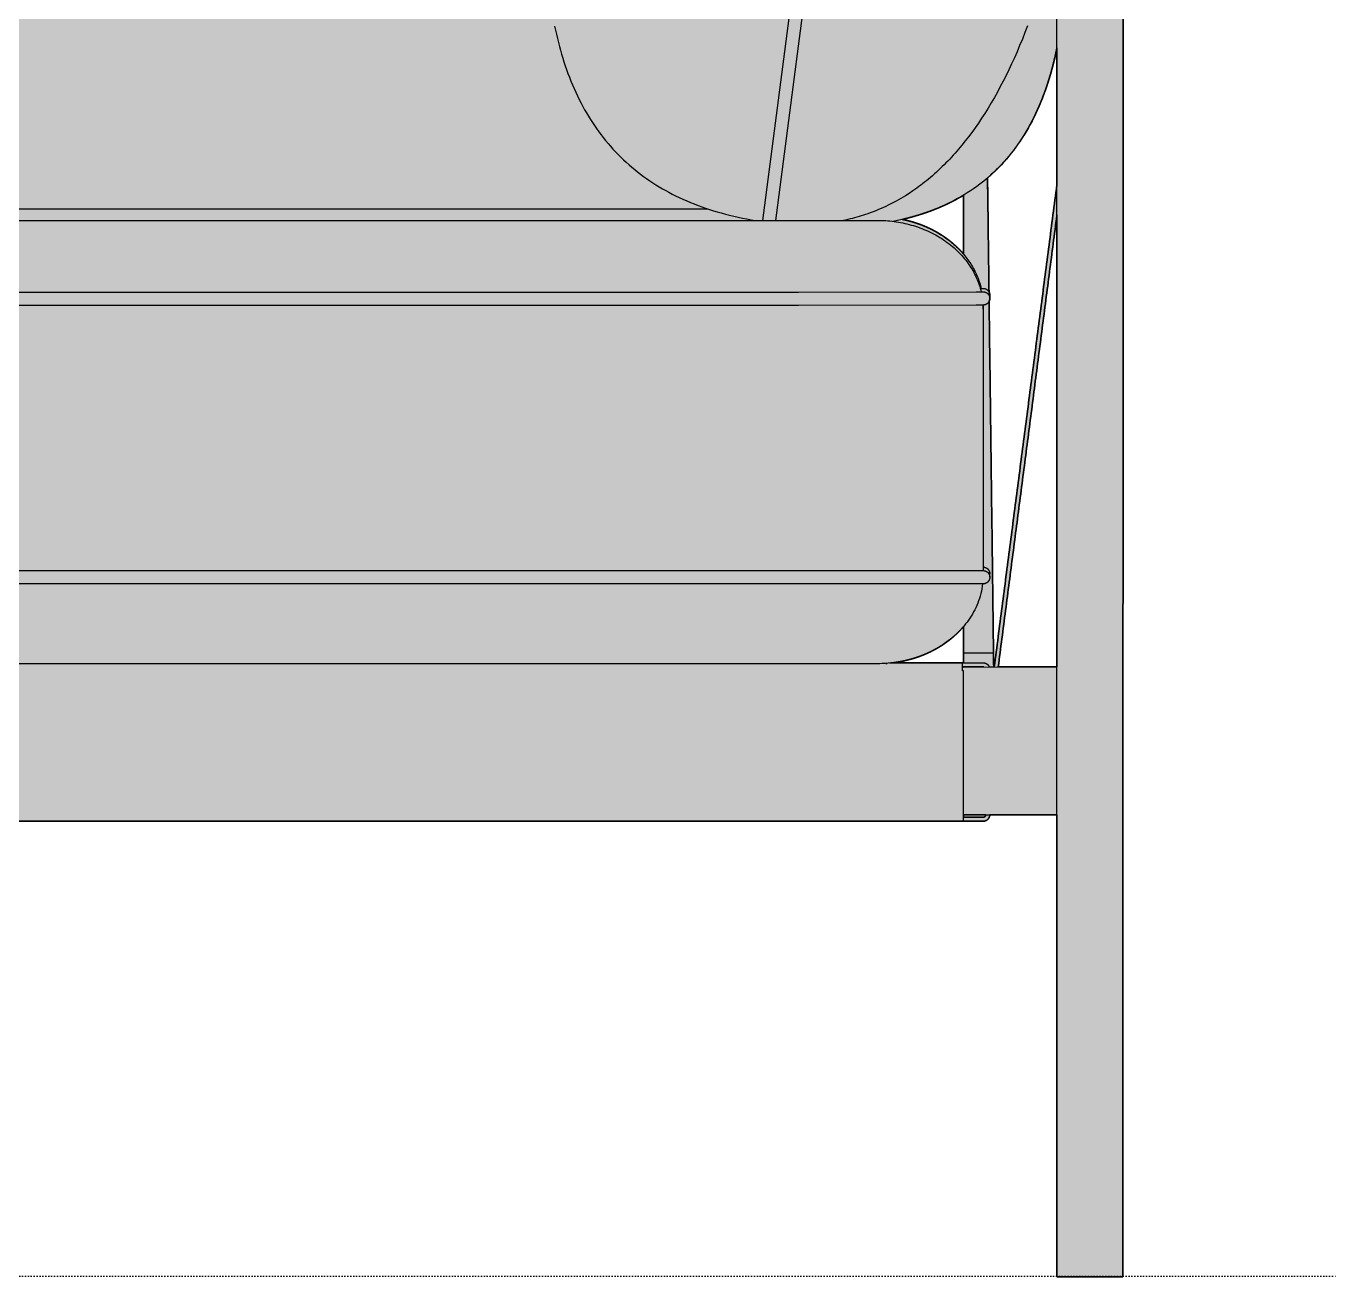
# Model space of a CAD drawing. Header units: millimetres. Extents: x 0 to 2217, y -1296 to 821.
# Drawn here: x 516.2 to 1012.9, y -0.2 to 473.4 of the extents above; entities that cross this region are included whole.
import ezdxf

# ---------------------------------------------------------------- set-up
doc = ezdxf.new("R2010")
doc.units = ezdxf.units.MM
doc.linetypes.add('Dots', pattern=[1, 0, -1])
doc.layers.add('Blocks', color=7, linetype='Continuous')
doc.layers.add('Blocks$Fill', color=7, linetype='Continuous', true_color=0xffffff)
for name, color, linetype, lineweight, true_color in [('Blocks$Inner', 7, 'Continuous', 25, 0x007f00), ('Blocks$Outline', 7, 'Continuous', 35, 0xff3f3f), ('Groud', 7, 'Dots', 25, 0x243775)]:
    doc.layers.add(name, color=color, linetype=linetype, lineweight=lineweight, true_color=true_color)

# ---------------------------------------------------------------- blocks, each defined once
blk = doc.blocks.new('Can Lounge Chair Front')
at = {"layer": 'Blocks$Fill'}
h = blk.add_hatch(color=256, dxfattribs=at)
h.paths.add_polyline_path([(878.73, 172.31), (878.81, 172.31), (878.9, 172.32), (878.99, 172.33), (879.07, 172.34), (879.16, 172.36), (879.24, 172.38), (879.33, 172.4), (879.41, 172.43), (879.49, 172.46), (879.57, 172.49), (879.65, 172.52), (879.73, 172.56), (879.81, 172.6), (879.88, 172.64), (879.96, 172.68), (880.03, 172.73), (880.1, 172.78), (880.17, 172.83), (880.24, 172.89), (880.31, 172.94), (880.37, 173), (880.43, 173.06), (880.49, 173.13), (880.55, 173.19), (880.6, 173.26), (880.66, 173.33), (880.71, 173.4), (880.75, 173.47), (880.8, 173.55), (880.84, 173.62), (880.88, 173.7), (880.92, 173.78), (880.95, 173.86), (880.98, 173.94), (881.01, 174.02), (881.04, 174.1), (881.06, 174.19), (881.08, 174.27), (881.1, 174.36), (881.11, 174.44), (881.12, 174.53), (881.13, 174.61), (881.14, 174.7), (881.14, 174.79), (906.56, 174.79), (906.57, -0.21), (931.57, -0.21), (931.62, 509.79), (934.57, 509.79), (934.57, 549.79), (931.62, 549.79), (931.6, 569.67), (940.55, 585.02), (950.32, 600.59), (960.6, 615.86), (969.84, 628.69), (979.52, 641.23), (987.94, 651.42), (989.66, 653.43), (989.96, 653.81), (990.25, 654.2), (990.52, 654.6), (990.78, 655.01), (991.02, 655.42), (991.25, 655.85), (991.46, 656.28), (991.66, 656.72), (991.85, 657.16), (992.02, 657.62), (992.17, 658.07), (992.31, 658.54), (992.43, 659), (992.53, 659.47), (992.62, 659.95), (992.7, 660.43), (992.75, 660.91), (992.79, 661.39), (992.81, 661.87), (992.82, 662.35), (992.81, 662.83), (992.78, 663.31), (992.74, 663.8), (992.68, 664.27), (992.6, 664.75), (992.51, 665.22), (992.4, 665.69), (992.27, 666.16), (992.13, 666.62), (991.98, 667.08), (991.8, 667.53), (991.61, 667.97), (991.41, 668.41), (991.19, 668.84), (990.96, 669.26), (990.71, 669.68), (990.45, 670.08), (990.17, 670.48), (989.89, 670.86), (989.58, 671.24), (989.27, 671.61), (988.94, 671.96), (988.6, 672.3), (988.25, 672.63), (987.89, 672.95), (987.52, 673.26), (987.13, 673.55), (986.74, 673.83), (986.34, 674.1), (985.93, 674.35), (985.51, 674.59), (985.08, 674.81), (984.64, 675.02), (984.2, 675.21), (983.75, 675.39), (983.3, 675.55), (982.84, 675.7), (982.37, 675.83), (981.9, 675.94), (981.43, 676.04), (980.96, 676.12), (980.48, 676.19), (980, 676.24), (979.52, 676.27), (979.04, 676.29), (978.55, 676.29), (978.07, 676.27), (977.59, 676.23), (977.11, 676.18), (976.63, 676.12), (976.16, 676.03), (975.68, 675.93), (975.22, 675.82), (974.75, 675.68), (974.29, 675.54), (973.84, 675.37), (973.39, 675.19), (972.95, 675), (972.52, 674.79), (959.67, 674.79), (932.63, 674.79), (932.58, 676.42), (932.47, 678.71), (932.3, 681), (932.08, 683.28), (931.83, 685.36), (931.54, 687.44), (931.2, 689.52), (930.81, 691.58), (930.36, 693.63), (929.87, 695.67), (929.33, 697.7), (928.73, 699.71), (928.1, 701.61), (927.43, 703.49), (926.71, 705.35), (925.93, 707.19), (925.15, 708.92), (924.31, 710.63), (923.43, 712.32), (922.5, 713.98), (921.52, 715.62), (920.5, 717.23), (919.43, 718.81), (918.32, 720.35), (917.1, 721.94), (915.83, 723.5), (914.52, 725.01), (913.17, 726.49), (911.77, 727.92), (910.34, 729.32), (908.86, 730.67), (907.35, 731.98), (905.8, 733.26), (904.22, 734.49), (902.61, 735.67), (900.97, 736.82), (899.23, 737.98), (897.45, 739.09), (895.65, 740.17), (893.83, 741.19), (891.81, 742.27), (889.77, 743.3), (887.7, 744.28), (885.62, 745.22), (883.51, 746.11), (881.39, 746.96), (879.25, 747.77), (877.09, 748.54), (875.5, 749.07), (874.2, 752.57), (873.24, 754.92), (872.21, 757.28), (871.12, 759.62), (869.97, 761.92), (868.75, 764.22), (867.46, 766.51), (866.12, 768.76), (864.71, 770.98), (863.24, 773.17), (861.7, 775.34), (860.11, 777.46), (858.46, 779.55), (856.75, 781.6), (854.98, 783.61), (853.16, 785.58), (851.29, 787.5), (849.37, 789.37), (847.4, 791.19), (845.38, 792.97), (843.32, 794.69), (841.22, 796.35), (839.08, 797.96), (836.9, 799.51), (834.67, 801.01), (832.43, 802.44), (830.15, 803.81), (827.84, 805.12), (825.5, 806.38), (823.15, 807.56), (820.78, 808.68), (818.39, 809.74), (815.97, 810.75), (813.55, 811.68), (811.13, 812.55), (808.69, 813.36), (806.23, 814.11), (803.78, 814.79), (801.35, 815.41), (798.9, 815.97), (796.45, 816.47), (792.81, 817.11), (789.18, 817.61), (785.55, 817.99), (782.02, 818.25), (778.48, 818.38), (776.06, 818.41), (736.25, 817.47), (641.05, 818.41), (573.71, 815.98), (540.05, 818.41), (506.05, 818.41), (444.77, 816.72), (420.65, 814.48), (324.09, 818.41), (232.58, 818.35), (229.04, 818.17), (225.48, 817.88), (221.84, 817.46), (218.22, 816.91), (214.56, 816.23), (212.11, 815.69), (209.67, 815.11), (207.24, 814.46), (204.78, 813.74), (202.33, 812.96), (199.9, 812.12), (197.49, 811.23), (195.06, 810.25), (192.65, 809.22), (190.27, 808.13), (187.92, 806.98), (185.56, 805.76), (183.23, 804.47), (180.94, 803.13), (178.69, 801.73), (176.45, 800.27), (174.24, 798.74), (172.08, 797.16), (169.96, 795.53), (167.88, 793.83), (165.84, 792.09), (163.84, 790.29), (161.89, 788.44), (160, 786.55), (158.16, 784.6), (156.36, 782.61), (154.62, 780.58), (152.95, 778.51), (151.33, 776.41), (149.76, 774.26), (148.25, 772.07), (146.82, 769.87), (145.44, 767.64), (144.12, 765.37), (142.86, 763.07), (141.68, 760.77), (140.56, 758.45), (139.5, 756.1), (138.5, 753.72), (137.59, 751.4), (136.74, 749.06), (135.19, 748.54), (133.03, 747.77), (130.89, 746.96), (128.77, 746.11), (126.66, 745.22), (124.57, 744.28), (122.51, 743.3), (120.47, 742.27), (118.45, 741.19), (116.62, 740.17), (114.83, 739.09), (113.05, 737.98), (111.31, 736.82), (109.67, 735.67), (108.06, 734.49), (106.47, 733.26), (104.93, 731.98), (103.42, 730.67), (101.94, 729.32), (100.5, 727.92), (99.11, 726.49), (97.75, 725.01), (96.44, 723.5), (95.18, 721.94), (93.96, 720.35), (92.85, 718.81), (91.78, 717.23), (90.76, 715.62), (89.78, 713.98), (88.85, 712.32), (87.97, 710.63), (87.13, 708.92), (86.35, 707.19), (85.57, 705.35), (84.85, 703.49), (84.17, 701.61), (83.55, 699.71), (82.95, 697.7), (82.41, 695.67), (81.91, 693.63), (81.47, 691.58), (81.08, 689.52), (80.74, 687.44), (80.45, 685.36), (80.2, 683.28), (79.98, 681), (79.81, 678.71), (79.69, 676.42), (79.64, 674.79), (52.6, 674.79), (39.76, 674.79), (39.33, 675), (38.89, 675.19), (38.44, 675.37), (37.99, 675.54), (37.53, 675.68), (37.06, 675.82), (36.59, 675.93), (36.12, 676.03), (35.65, 676.12), (35.17, 676.18), (34.69, 676.23), (34.21, 676.27), (33.73, 676.29), (33.24, 676.29), (32.76, 676.27), (32.28, 676.24), (31.8, 676.19), (31.32, 676.12), (30.85, 676.04), (30.37, 675.94), (29.9, 675.83), (29.44, 675.7), (28.98, 675.55), (28.53, 675.39), (28.08, 675.21), (27.64, 675.02), (27.2, 674.81), (26.77, 674.59), (26.35, 674.35), (25.94, 674.1), (25.54, 673.83), (25.14, 673.55), (24.76, 673.26), (24.39, 672.95), (24.03, 672.63), (23.68, 672.3), (23.34, 671.96), (23.01, 671.61), (22.69, 671.24), (22.39, 670.86), (22.1, 670.48), (21.83, 670.08), (21.57, 669.68), (21.32, 669.26), (21.09, 668.84), (20.87, 668.41), (20.66, 667.97), (20.48, 667.53), (20.3, 667.08), (20.15, 666.62), (20, 666.16), (19.88, 665.69), (19.77, 665.22), (19.68, 664.75), (19.6, 664.27), (19.54, 663.8), (19.5, 663.31), (19.47, 662.83), (19.46, 662.35), (19.46, 661.87), (19.49, 661.39), (19.53, 660.91), (19.58, 660.43), (19.65, 659.95), (19.74, 659.47), (19.85, 659), (19.97, 658.54), (20.11, 658.07), (20.26, 657.62), (20.43, 657.16), (20.61, 656.72), (20.81, 656.28), (21.03, 655.85), (21.26, 655.42), (21.5, 655.01), (21.76, 654.6), (22.03, 654.2), (22.32, 653.81), (22.62, 653.43), (32.76, 641.23), (42.44, 628.69), (51.68, 615.86), (61.95, 600.59), (71.72, 585.02), (79.57, 571.64), (80.68, 569.67), (80.66, 549.79), (77.71, 549.79), (77.71, 509.79), (80.66, 509.79), (80.71, -0.21), (105.71, -0.21), (105.72, 174.79), (131.14, 174.79), (131.14, 174.7), (131.15, 174.61), (131.15, 174.53), (131.17, 174.44), (131.18, 174.36), (131.2, 174.27), (131.22, 174.19), (131.24, 174.1), (131.27, 174.02), (131.29, 173.94), (131.33, 173.86), (131.36, 173.78), (131.4, 173.7), (131.44, 173.62), (131.48, 173.55), (131.52, 173.47), (131.57, 173.4), (131.62, 173.33), (131.68, 173.26), (131.73, 173.19), (131.79, 173.13), (131.85, 173.06), (131.91, 173), (131.97, 172.94), (132.04, 172.89), (132.11, 172.83), (132.18, 172.78), (132.25, 172.73), (132.32, 172.68), (132.39, 172.64), (132.47, 172.6), (132.55, 172.56), (132.63, 172.52), (132.71, 172.49), (132.79, 172.46), (132.87, 172.43), (132.95, 172.4), (133.04, 172.38), (133.12, 172.36), (133.21, 172.34), (133.29, 172.33), (133.38, 172.32), (133.47, 172.31), (133.55, 172.31), (141.14, 172.31), (871.14, 172.31)], flags=0)
h.paths.add_polyline_path([(141.14, 387.15), (141.14, 409.35), (142.09, 408.78), (143.33, 408.08), (144.59, 407.4), (145.91, 406.72), (147.24, 406.08), (148.58, 405.45), (149.93, 404.86), (151.29, 404.29), (152.67, 403.75), (154.05, 403.23), (155.45, 402.74), (156.89, 402.26), (158.35, 401.8), (161.27, 400.97), (162.88, 400.56), (164.27, 400.23), (162.94, 399.94), (160.96, 399.43), (159.65, 399.04), (158.34, 398.61), (157.05, 398.14), (155.76, 397.62), (154.49, 397.07), (153.24, 396.47), (152.01, 395.83), (150.81, 395.15), (149.63, 394.44), (148.47, 393.68), (147.91, 393.29), (147.35, 392.9), (146.81, 392.49), (146.27, 392.07), (145.74, 391.65), (145.22, 391.21), (144.71, 390.77), (144.21, 390.32), (143.72, 389.87), (143.24, 389.4), (142.77, 388.93), (142.31, 388.46), (141.86, 387.97), (141.42, 387.48)], flags=0)
h.paths.add_polyline_path([(871.14, 387.15), (870.86, 387.48), (870.42, 387.97), (869.97, 388.46), (869.51, 388.93), (869.04, 389.4), (868.56, 389.87), (868.07, 390.32), (867.57, 390.77), (867.06, 391.21), (866.54, 391.65), (866.01, 392.07), (865.47, 392.49), (864.92, 392.9), (864.37, 393.29), (862.65, 394.44), (861.47, 395.15), (860.27, 395.83), (859.04, 396.47), (857.79, 397.07), (856.52, 397.62), (855.23, 398.14), (853.94, 398.61), (852.63, 399.04), (851.31, 399.43), (850, 399.78), (849.34, 399.94), (848.01, 400.23), (849.4, 400.56), (851, 400.97), (853.93, 401.8), (855.39, 402.26), (856.83, 402.74), (858.22, 403.23), (859.61, 403.75), (860.98, 404.29), (862.35, 404.86), (863.7, 405.45), (865.04, 406.08), (866.37, 406.72), (867.68, 407.4), (868.94, 408.08), (870.19, 408.78), (871.14, 409.35)], flags=0)
h.paths.add_polyline_path([(105.74, 401.69), (127.94, 230.74), (105.72, 230.8)], flags=0)
h.paths.add_polyline_path([(80.68, 572.83), (67.47, 594.75), (57.39, 610.19), (57.23, 610.44), (46.78, 625.33), (37.22, 638.01), (29.19, 647.99), (24.22, 653.87), (24.52, 653.56), (24.82, 653.25), (25.14, 652.96), (25.47, 652.67), (25.81, 652.4), (26.16, 652.14), (26.51, 651.9), (26.88, 651.66), (27.25, 651.44), (27.63, 651.23), (28.01, 651.04), (28.41, 650.85), (28.81, 650.69), (29.21, 650.53), (29.62, 650.39), (30.04, 650.27), (30.46, 650.15), (30.88, 650.06), (31.3, 649.98), (31.73, 649.91), (32.16, 649.86), (32.59, 649.82), (33.03, 649.8), (47.12, 649.79), (49.97, 631.34), (50.94, 626.37), (51.31, 624.71), (52.15, 621.4), (52.64, 619.75), (52.92, 618.93), (53.21, 618.11), (53.52, 617.29), (53.86, 616.48), (54.22, 615.68), (54.6, 614.88), (55.01, 614.11), (55.44, 613.34), (57.23, 610.44), (58.49, 611.24), (57.03, 613.59), (56.57, 614.38), (56.23, 615), (55.9, 615.64), (55.59, 616.27), (55.3, 616.92), (55.01, 617.61), (54.73, 618.31), (54.47, 619.02), (54.23, 619.73), (53.95, 620.61), (53.69, 621.49), (52.92, 624.4), (52.41, 626.68), (51.62, 630.62), (49.92, 640.84), (48.63, 649.79), (52.9, 649.79), (53.2, 649.78), (53.49, 649.76), (53.79, 649.74), (54.08, 649.72), (54.37, 649.68), (54.67, 649.65), (54.96, 649.6), (55.27, 649.55), (55.58, 649.49), (55.89, 649.43), (56.2, 649.36), (56.51, 649.28), (56.82, 649.2), (57.12, 649.11), (57.42, 649.01), (57.73, 648.91), (58.04, 648.8), (58.34, 648.69), (58.64, 648.57), (59.24, 648.32), (59.83, 648.04), (60.45, 647.73), (61.05, 647.39), (61.65, 647.04), (62.24, 646.67), (62.88, 646.23), (63.51, 645.77), (64.13, 645.29), (64.73, 644.79), (65.24, 644.35), (65.74, 643.9), (66.22, 643.44), (66.7, 642.96), (67.33, 642.31), (67.94, 641.63), (68.53, 640.94), (69.11, 640.24), (69.59, 639.62), (70.06, 638.99), (70.52, 638.35), (70.96, 637.71), (71.55, 636.82), (72.11, 635.93), (72.65, 635.01), (73.17, 634.09), (73.7, 633.1), (74.21, 632.1), (74.69, 631.09), (75.16, 630.06), (75.59, 629.05), (76.01, 628.03), (76.41, 627.01), (76.78, 625.98), (77.17, 624.84), (77.54, 623.7), (77.89, 622.55), (78.21, 621.4), (79.05, 617.98), (79.51, 615.68), (79.89, 613.37), (80.2, 611.03), (80.44, 608.65), (80.61, 606.25), (80.7, 603.58)], flags=0)
h.paths.add_polyline_path([(871.15, 173.81), (871.15, 174.79), (879.64, 174.79), (879.64, 174.75), (879.64, 174.72), (879.63, 174.69), (879.63, 174.65), (879.62, 174.62), (879.61, 174.58), (879.61, 174.55), (879.6, 174.52), (879.59, 174.48), (879.57, 174.45), (879.56, 174.42), (879.55, 174.39), (879.53, 174.36), (879.52, 174.33), (879.5, 174.3), (879.48, 174.27), (879.46, 174.24), (879.44, 174.21), (879.42, 174.18), (879.4, 174.16), (879.38, 174.13), (879.35, 174.1), (879.33, 174.08), (879.3, 174.06), (879.28, 174.04), (879.25, 174.01), (879.22, 173.99), (879.19, 173.97), (879.16, 173.95), (879.13, 173.94), (879.1, 173.92), (879.07, 173.91), (879.04, 173.89), (879.01, 173.88), (878.98, 173.87), (878.94, 173.85), (878.91, 173.84), (878.88, 173.84), (878.84, 173.83), (878.81, 173.82), (878.78, 173.82), (878.74, 173.81), (878.71, 173.81), (878.67, 173.81)], flags=0)
h.paths.add_polyline_path([(906.55, 230.8), (884.34, 230.74), (906.54, 401.69)], flags=0)
h.paths.add_polyline_path([(141.13, 173.81), (133.6, 173.81), (133.57, 173.81), (133.54, 173.81), (133.5, 173.82), (133.47, 173.82), (133.43, 173.83), (133.4, 173.84), (133.37, 173.84), (133.33, 173.85), (133.3, 173.87), (133.27, 173.88), (133.24, 173.89), (133.21, 173.91), (133.17, 173.92), (133.14, 173.94), (133.11, 173.95), (133.09, 173.97), (133.06, 173.99), (133.03, 174.01), (133, 174.04), (132.98, 174.06), (132.95, 174.08), (132.93, 174.1), (132.9, 174.13), (132.88, 174.16), (132.86, 174.18), (132.84, 174.21), (132.82, 174.24), (132.8, 174.27), (132.78, 174.3), (132.76, 174.33), (132.75, 174.36), (132.73, 174.39), (132.72, 174.42), (132.7, 174.45), (132.69, 174.48), (132.68, 174.52), (132.67, 174.55), (132.66, 174.58), (132.66, 174.62), (132.65, 174.65), (132.65, 174.69), (132.64, 174.72), (132.64, 174.75), (132.64, 174.79), (141.12, 174.79)], flags=0)
h.paths.add_polyline_path([(988.06, 653.87), (978.24, 642.03), (968.64, 629.59), (959.37, 616.72), (955.05, 610.44), (944.81, 594.75), (933.47, 576.05), (931.6, 572.83), (931.61, 604.78), (931.73, 607.26), (931.94, 609.74), (932.22, 612.21), (932.57, 614.53), (932.99, 616.83), (933.49, 619.12), (934.06, 621.4), (934.39, 622.55), (934.74, 623.7), (935.1, 624.84), (935.49, 625.98), (935.87, 627.01), (936.27, 628.03), (936.68, 629.05), (937.12, 630.06), (937.58, 631.09), (938.07, 632.1), (938.58, 633.1), (939.11, 634.09), (939.63, 635.01), (940.17, 635.93), (940.73, 636.82), (941.31, 637.71), (941.76, 638.35), (942.22, 638.99), (942.69, 639.62), (943.17, 640.24), (943.75, 640.94), (944.34, 641.63), (944.95, 642.31), (945.58, 642.96), (946.05, 643.44), (946.54, 643.9), (947.04, 644.35), (947.55, 644.79), (948.15, 645.29), (948.77, 645.77), (949.4, 646.23), (950.04, 646.67), (950.63, 647.04), (951.22, 647.39), (951.83, 647.73), (952.45, 648.04), (953.04, 648.32), (953.64, 648.57), (953.94, 648.69), (954.24, 648.8), (954.55, 648.91), (954.86, 649.01), (955.16, 649.11), (955.46, 649.2), (955.77, 649.28), (956.07, 649.36), (956.38, 649.43), (956.69, 649.49), (957, 649.55), (957.32, 649.6), (957.61, 649.65), (957.9, 649.68), (958.2, 649.72), (958.49, 649.74), (958.79, 649.76), (959.09, 649.78), (959.39, 649.79), (963.65, 649.79), (960.92, 632.1), (959.87, 626.68), (959.35, 624.4), (958.84, 622.37), (958.59, 621.49), (958.33, 620.61), (958.05, 619.73), (957.81, 619.02), (957.55, 618.31), (957.27, 617.61), (956.98, 616.92), (956.68, 616.27), (956.37, 615.64), (956.05, 615), (955.71, 614.38), (955.25, 613.59), (953.79, 611.24), (955.05, 610.44), (956.84, 613.34), (957.27, 614.11), (957.68, 614.88), (958.06, 615.68), (958.42, 616.48), (958.76, 617.29), (959.07, 618.11), (959.36, 618.93), (959.63, 619.75), (960.35, 622.23), (960.97, 624.71), (962, 629.68), (963.16, 636.31), (965.16, 649.79), (979.25, 649.8), (979.69, 649.82), (980.12, 649.86), (980.54, 649.91), (980.55, 649.91), (980.61, 649.92), (980.61, 649.92), (980.98, 649.98), (981.4, 650.06), (981.82, 650.15), (982.24, 650.27), (982.66, 650.39), (983.07, 650.53), (983.47, 650.69), (983.87, 650.85), (984.26, 651.04), (984.65, 651.23), (985.03, 651.44), (985.4, 651.66), (985.77, 651.9), (986.12, 652.14), (986.47, 652.4), (986.81, 652.67), (987.14, 652.96), (987.45, 653.25), (987.76, 653.56)], flags=0)
h.paths.add_polyline_path([(129.66, 230.73), (129.45, 230.73), (107.33, 401.1), (105.74, 413.32), (105.74, 465.04), (106.44, 461.8), (107.26, 458.44), (108.17, 455.12), (109.18, 451.83), (110.23, 448.76), (111.37, 445.73), (112.55, 442.91), (113.81, 440.13), (115.13, 437.48), (115.82, 436.17), (116.54, 434.88), (117.28, 433.6), (118.05, 432.34), (118.84, 431.09), (119.65, 429.85), (120.46, 428.68), (121.29, 427.52), (122.14, 426.38), (123.02, 425.25), (123.92, 424.14), (124.84, 423.05), (125.78, 421.98), (126.75, 420.93), (127.7, 419.94), (128.68, 418.96), (129.68, 418), (130.7, 417.06), (131.73, 416.15), (131.98, 415.94), (131.44, 372.79), (131.43, 372.76), (131.39, 372.69), (131.35, 372.61), (131.32, 372.53), (131.29, 372.45), (131.26, 372.36), (131.23, 372.28), (131.21, 372.2), (131.19, 372.11), (131.18, 372.03), (131.16, 371.94), (131.15, 371.86), (131.14, 371.77), (131.14, 371.68), (131.14, 370.29), (131.14, 370.23), (131.14, 370.17), (131.15, 370.11), (131.15, 370.05), (131.16, 369.99), (131.17, 369.93), (131.18, 369.87), (131.19, 369.81), (131.2, 369.75), (131.21, 369.69), (131.23, 369.63), (131.25, 369.57), (131.27, 369.51), (131.29, 369.45), (131.31, 369.39), (131.33, 369.33), (131.36, 369.28), (131.38, 369.22), (131.4, 369.19), (129.72, 236.12)], flags=0)
h.paths.add_polyline_path([(141.14, 232.31), (141.14, 245.97), (141.45, 245.61), (142.06, 244.94), (142.68, 244.28), (143.33, 243.63), (143.99, 243), (144.66, 242.39), (145.35, 241.8), (146.07, 241.21), (146.79, 240.65), (147.53, 240.1), (148.29, 239.57), (149.05, 239.06), (149.83, 238.56), (150.61, 238.08), (151.41, 237.62), (152.23, 237.18), (153.05, 236.75), (153.89, 236.34), (154.73, 235.95), (155.58, 235.58), (156.44, 235.23), (157.3, 234.89), (158.18, 234.57), (159.09, 234.26), (160.01, 233.97), (160.94, 233.7), (161.88, 233.45), (162.88, 233.2), (163.88, 232.98), (164.79, 232.79), (165.71, 232.63), (166.69, 232.47), (167.66, 232.34), (167.95, 232.31)], flags=0)
h.paths.add_polyline_path([(843.91, 232.26), (844.61, 232.34), (845.59, 232.47), (846.57, 232.63), (847.49, 232.79), (848.4, 232.98), (849.4, 233.2), (850.4, 233.45), (851.34, 233.7), (852.26, 233.97), (853.19, 234.26), (854.1, 234.57), (854.97, 234.89), (855.84, 235.23), (856.7, 235.58), (857.55, 235.95), (858.39, 236.34), (859.23, 236.75), (860.05, 237.18), (860.87, 237.62), (861.71, 238.11), (862.53, 238.61), (863.35, 239.14), (864.15, 239.68), (864.86, 240.19), (865.56, 240.71), (866.25, 241.24), (866.92, 241.8), (867.61, 242.39), (868.29, 243), (868.95, 243.63), (869.59, 244.28), (870.22, 244.94), (870.83, 245.61), (871.14, 245.97), (871.14, 232.31), (843.98, 232.26)], flags=0)
h.paths.add_polyline_path([(880.88, 369.19), (880.9, 369.22), (880.92, 369.28), (880.95, 369.33), (880.97, 369.39), (880.99, 369.45), (881.01, 369.51), (881.03, 369.57), (881.05, 369.63), (881.06, 369.69), (881.08, 369.75), (881.09, 369.81), (881.1, 369.87), (881.11, 369.93), (881.12, 369.99), (881.13, 370.05), (881.13, 370.11), (881.14, 370.17), (881.14, 370.23), (881.14, 370.29), (881.14, 371.6), (881.14, 371.68), (881.13, 371.77), (881.13, 371.85), (881.12, 371.94), (881.1, 372.02), (881.09, 372.11), (881.07, 372.19), (881.05, 372.27), (881.02, 372.35), (881, 372.43), (880.97, 372.51), (880.93, 372.59), (880.9, 372.67), (880.86, 372.75), (880.84, 372.79), (880.3, 415.94), (880.55, 416.15), (881.58, 417.06), (882.6, 418), (883.6, 418.96), (884.57, 419.94), (885.53, 420.93), (886.5, 421.98), (887.44, 423.05), (888.36, 424.14), (889.26, 425.25), (890.14, 426.38), (890.99, 427.52), (891.82, 428.68), (892.63, 429.85), (893.44, 431.09), (894.23, 432.34), (894.99, 433.6), (895.74, 434.88), (896.45, 436.17), (897.15, 437.48), (898.47, 440.13), (899.73, 442.91), (900.9, 445.73), (902.05, 448.76), (903.1, 451.83), (904.11, 455.12), (905.02, 458.44), (905.84, 461.8), (906.54, 465.04), (906.54, 413.32), (882.83, 230.73), (882.62, 230.73), (882.55, 236.12)], flags=0)
at = {"layer": 'Blocks$Inner'}
for p, q in [((880.84, 372.79), (880.3, 415.94)), ((906.57, 413.55), (882.83, 230.73)), ((871.14, 387.15), (871.14, 409.35)), ((237.98, 404.21), (774.3, 404.21)), ((906.57, 401.9), (884.34, 230.74)), ((881.07, 372.17), (881.14, 371.6)), ((878.64, 366.28), (878.64, 267.21)), ((871.14, 232.31), (871.14, 245.97)), ((841.78, 232.07), (842.23, 232.1)), ((871.15, 174.79), (871.15, 173.81))]:
    blk.add_line(p, q, dxfattribs=at)
for points in [[(800.09, 399.79), (846.71, 758.18)], [(841.75, 758.82), (795.05, 399.79)], [(716.32, 473.46), (716.64, 471.9), (716.99, 470.34), (717.35, 468.78), (717.73, 467.23), (718.11, 465.75), (718.52, 464.26), (718.94, 462.79), (719.38, 461.31), (719.85, 459.85), (720.33, 458.39), (720.83, 456.94), (721.35, 455.49), (721.9, 454.06), (722.46, 452.63), (723.05, 451.21), (723.66, 449.8), (724.29, 448.4), (724.95, 447.01), (725.62, 445.63), (726.32, 444.26), (726.99, 443.01), (727.67, 441.77), (728.38, 440.54), (729.11, 439.33), (729.85, 438.12), (730.62, 436.93), (731.4, 435.75), (732.21, 434.59), (733.04, 433.44), (733.89, 432.3), (734.75, 431.18), (735.64, 430.08), (736.55, 428.99), (737.47, 427.92), (738.42, 426.86), (739.38, 425.83), (740.37, 424.81), (741.37, 423.81), (742.39, 422.83), (743.43, 421.86), (744.49, 420.92), (745.56, 419.99), (746.65, 419.09), (747.76, 418.2), (748.88, 417.34), (750.01, 416.5), (751.17, 415.67), (752.33, 414.87), (753.52, 414.09), (754.71, 413.32), (755.92, 412.58), (757.14, 411.86), (758.38, 411.16), (759.63, 410.48), (760.88, 409.82), (762.15, 409.18), (763.54, 408.51), (764.93, 407.87), (766.34, 407.24), (767.76, 406.65), (769.18, 406.07), (770.62, 405.52), (772.06, 404.98), (773.51, 404.48), (774.97, 403.99), (776.44, 403.52), (777.91, 403.08), (779.39, 402.65), (780.99, 402.22), (782.59, 401.8), (784.2, 401.42), (785.82, 401.05), (787.44, 400.7), (789.07, 400.38), (790.7, 400.07), (792.33, 399.79)], [(931.62, 509.79), (931.57, -0.21), (906.57, -0.21), (906.53, 509.79)], [(895.44, 473.54), (894.47, 471.02), (893.48, 468.52), (892.45, 466.03), (891.46, 463.71), (890.44, 461.4), (889.39, 459.1), (888.31, 456.82), (887.28, 454.71), (886.22, 452.61), (885.13, 450.53), (884.01, 448.46), (882.87, 446.41), (881.69, 444.37), (880.47, 442.36), (879.23, 440.36), (878.05, 438.53), (876.83, 436.71), (875.58, 434.92), (874.31, 433.15), (873.1, 431.54), (871.87, 429.94), (870.6, 428.37), (869.31, 426.83), (867.99, 425.31), (867.32, 424.56), (866.64, 423.81), (865.95, 423.07), (865.25, 422.34), (864.55, 421.62), (863.84, 420.91), (863.12, 420.2), (862.4, 419.5), (861.66, 418.81), (860.92, 418.12), (860.17, 417.45), (859.42, 416.78), (858.65, 416.12), (857.88, 415.48), (857.16, 414.89), (856.44, 414.31), (855.71, 413.74), (854.98, 413.18), (854.24, 412.63), (853.49, 412.08), (852.74, 411.55), (851.98, 411.02), (850.58, 410.09), (849.16, 409.18), (848.3, 408.66), (847.43, 408.14), (846.56, 407.64), (845.68, 407.15), (844.19, 406.36), (842.69, 405.6), (841.78, 405.17), (840.87, 404.74), (839.95, 404.33), (839.02, 403.93), (838.21, 403.6), (837.4, 403.27), (836.59, 402.96), (835.77, 402.66), (834.94, 402.36), (834.12, 402.08), (833.29, 401.8), (832.45, 401.54), (831.62, 401.29), (830.78, 401.05), (829.93, 400.81), (829.09, 400.59), (828.24, 400.38), (827.39, 400.18), (826.54, 399.98), (825.68, 399.8)], [(906.57, 465.19), (905.84, 461.8), (905.02, 458.44), (904.11, 455.12), (903.1, 451.83), (902.05, 448.76), (900.9, 445.73), (899.73, 442.91), (898.47, 440.13), (897.15, 437.48), (896.45, 436.17), (895.74, 434.88), (894.99, 433.6), (894.23, 432.34), (893.44, 431.09), (892.63, 429.85), (891.82, 428.68), (890.99, 427.52), (890.14, 426.38), (889.26, 425.25), (888.36, 424.14), (887.44, 423.05), (886.5, 421.98), (885.53, 420.93), (884.57, 419.94), (883.6, 418.96), (882.6, 418), (881.58, 417.06), (880.55, 416.15), (879.49, 415.26), (878.42, 414.38), (877.33, 413.54), (876.18, 412.68), (875.01, 411.85), (873.83, 411.05), (872.63, 410.27), (871.42, 409.51), (870.19, 408.78), (868.94, 408.08), (867.68, 407.4), (866.37, 406.72), (865.04, 406.08), (863.7, 405.45), (862.35, 404.86), (860.98, 404.29), (859.61, 403.75), (858.22, 403.23), (856.83, 402.74), (855.39, 402.26), (853.93, 401.8), (851, 400.97), (849.4, 400.56), (847.78, 400.17), (844.53, 399.49)], [(848.01, 400.23), (849.34, 399.94), (850, 399.78), (850.66, 399.61), (851.31, 399.43), (851.97, 399.24), (852.63, 399.04), (853.28, 398.83), (853.94, 398.61), (854.59, 398.38), (855.23, 398.14), (855.88, 397.88), (856.52, 397.62), (857.15, 397.35), (857.79, 397.07), (858.41, 396.77), (859.04, 396.47), (859.65, 396.16), (860.27, 395.83), (860.87, 395.5), (861.47, 395.15), (862.07, 394.8), (862.65, 394.44), (863.23, 394.07), (863.8, 393.68), (864.37, 393.29), (864.92, 392.9), (865.47, 392.49), (866.01, 392.07), (866.54, 391.65), (867.06, 391.21), (867.57, 390.77), (868.07, 390.32), (868.56, 389.87), (869.04, 389.4), (869.51, 388.93), (869.97, 388.46), (870.42, 387.97), (870.86, 387.48), (871.28, 386.99), (871.7, 386.49), (872.1, 385.98), (872.49, 385.47), (872.87, 384.95), (873.24, 384.43), (873.59, 383.91), (873.94, 383.38), (874.27, 382.85), (874.59, 382.31), (874.89, 381.77), (875.19, 381.23), (875.47, 380.68), (875.74, 380.14), (876, 379.59), (876.24, 379.04), (876.47, 378.49), (876.69, 377.93), (876.9, 377.38), (877.09, 376.83), (877.28, 376.27), (877.45, 375.72), (877.61, 375.16), (877.75, 374.61), (877.89, 374.06), (877.9, 374.06), (877.92, 374.07), (877.94, 374.07), (877.95, 374.08), (877.97, 374.08), (877.99, 374.09), (878, 374.09), (878.02, 374.09), (878.05, 374.1), (878.09, 374.1), (878.12, 374.11), (878.15, 374.11), (878.19, 374.11), (878.22, 374.12), (878.28, 374.12), (878.42, 374.11), (878.61, 374.11), (878.75, 374.1), (878.77, 374.1), (878.77, 374.1), (878.78, 374.1), (878.78, 374.1), (878.79, 374.1), (878.79, 374.1), (878.79, 374.1), (878.8, 374.1), (878.8, 374.09), (878.81, 374.09), (878.81, 374.09), (878.81, 374.09), (878.81, 374.09), (878.81, 374.09), (878.9, 374.08), (878.98, 374.07), (879.07, 374.06), (879.15, 374.04), (879.24, 374.03), (879.32, 374), (879.4, 373.98), (879.48, 373.95), (879.56, 373.92), (879.64, 373.89), (879.72, 373.85), (879.79, 373.82), (879.87, 373.78), (879.94, 373.73), (880.01, 373.69), (880.08, 373.64), (880.15, 373.59), (880.22, 373.54), (880.29, 373.48), (880.35, 373.42), (880.41, 373.36), (880.47, 373.3), (880.53, 373.24), (880.58, 373.17), (880.63, 373.11), (880.68, 373.04), (880.73, 372.97), (880.78, 372.9), (880.82, 372.82), (880.86, 372.75), (880.9, 372.67), (880.93, 372.59), (880.97, 372.51), (881, 372.43), (881.02, 372.35), (881.05, 372.27), (881.07, 372.19), (881.09, 372.11), (881.1, 372.02), (881.12, 371.94), (881.13, 371.85), (881.13, 371.77), (881.14, 371.68), (881.14, 371.6), (881.14, 370.29), (881.14, 370.23), (881.14, 370.17), (881.13, 370.11), (881.13, 370.05), (881.12, 369.99), (881.11, 369.93), (881.1, 369.87), (881.09, 369.81), (881.08, 369.75), (881.06, 369.69), (881.05, 369.63), (881.03, 369.57), (881.01, 369.51), (880.99, 369.45), (880.97, 369.39), (880.95, 369.33), (880.92, 369.28), (880.9, 369.22), (880.87, 369.16), (880.84, 369.11), (880.81, 369.05), (880.78, 369), (880.75, 368.95), (880.71, 368.9), (880.68, 368.85), (880.64, 368.8), (880.6, 368.75), (880.57, 368.7), (880.53, 368.65), (880.49, 368.61), (880.44, 368.57), (880.4, 368.52), (880.36, 368.48), (880.31, 368.43), (880.26, 368.39), (880.21, 368.35), (880.16, 368.31), (880.1, 368.27), (880.04, 368.23), (879.99, 368.19), (879.93, 368.15), (879.88, 368.12), (879.82, 368.09), (879.76, 368.06), (879.7, 368.03), (879.64, 368), (879.58, 367.98), (879.52, 367.95), (879.46, 367.93), (879.39, 367.91), (879.33, 367.89), (879.26, 367.87), (879.2, 367.86), (879.13, 367.84), (879.07, 367.83), (879, 367.82), (878.94, 367.81), (878.88, 367.8), (878.82, 367.8), (878.76, 367.79), (878.59, 367.79), (878.42, 367.78), (877.5, 367.77), (875.96, 367.75), (808.64, 367.64), (203.64, 367.64)], [(203.64, 399.79), (808.64, 399.79), (820.25, 399.8), (829.85, 399.81), (836.3, 399.83), (838.51, 399.85), (838.61, 399.85), (838.62, 399.85), (838.63, 399.85), (838.63, 399.85), (838.63, 399.85), (838.64, 399.85), (838.64, 399.86), (839.41, 399.85), (840.18, 399.83), (840.96, 399.8), (841.75, 399.75), (842.54, 399.7), (843.33, 399.62), (844.13, 399.54), (844.93, 399.44), (845.74, 399.32), (846.54, 399.19), (847.35, 399.05), (848.16, 398.89), (848.97, 398.72), (849.78, 398.53), (850.59, 398.32), (851.39, 398.1), (852.2, 397.87), (853, 397.62), (853.8, 397.35), (854.6, 397.07), (855.39, 396.77), (856.18, 396.45), (856.96, 396.12), (857.74, 395.78), (858.51, 395.42), (859.27, 395.04), (860.02, 394.65), (860.77, 394.25), (861.51, 393.83), (862.23, 393.39), (862.95, 392.94), (863.65, 392.48), (864.34, 392), (865.03, 391.51), (865.69, 391.01), (866.35, 390.49), (866.99, 389.97), (867.61, 389.43), (868.23, 388.87), (868.82, 388.31), (869.4, 387.74), (869.97, 387.15), (870.52, 386.56), (871.05, 385.96), (871.56, 385.35), (872.06, 384.73), (872.54, 384.1), (873, 383.47), (873.44, 382.82), (873.87, 382.18), (874.28, 381.53), (874.67, 380.87), (875.04, 380.21), (875.39, 379.54), (875.72, 378.87), (876.03, 378.2), (876.33, 377.52), (876.61, 376.85), (876.86, 376.17), (877.1, 375.49), (877.33, 374.81), (877.53, 374.13), (877.72, 373.45), (877.88, 372.77)], [(203.64, 372.64), (808.64, 372.64), (875.92, 372.75), (877.44, 372.77), (878.45, 372.79), (878.64, 372.79), (878.73, 372.79), (878.81, 372.79), (878.9, 372.78), (878.98, 372.77), (879.07, 372.76), (879.15, 372.74), (879.24, 372.72), (879.32, 372.7), (879.4, 372.68), (879.48, 372.65), (879.56, 372.62), (879.64, 372.59), (879.72, 372.55), (879.79, 372.51), (879.87, 372.47), (879.94, 372.43), (880.01, 372.38), (880.09, 372.33), (880.15, 372.28), (880.22, 372.23), (880.29, 372.18), (880.35, 372.12), (880.41, 372.06), (880.47, 372), (880.53, 371.93), (880.58, 371.87), (880.63, 371.8), (880.68, 371.73), (880.73, 371.66), (880.78, 371.59), (880.82, 371.52), (880.86, 371.44), (880.9, 371.36), (880.93, 371.29), (880.97, 371.21), (881, 371.13), (881.02, 371.05), (881.05, 370.96), (881.07, 370.88), (881.09, 370.8), (881.1, 370.71), (881.12, 370.63), (881.13, 370.54), (881.13, 370.46), (881.14, 370.37), (881.14, 370.29)], [(871.14, 172.31), (871.14, 229.31), (870.84, 229.31), (870.84, 232.23), (870.92, 232.25), (871.01, 232.27), (871.09, 232.28), (871.18, 232.29), (871.26, 232.3), (871.35, 232.3), (871.43, 232.31), (878.64, 232.31), (878.72, 232.3), (878.81, 232.3), (878.9, 232.29), (878.98, 232.28), (879.06, 232.27), (879.15, 232.25), (879.23, 232.23), (879.31, 232.21), (879.4, 232.19), (879.48, 232.16), (879.56, 232.13), (879.64, 232.1), (879.71, 232.06), (879.79, 232.02), (879.87, 231.98), (879.94, 231.94), (880.01, 231.9), (880.08, 231.85), (880.15, 231.8), (880.22, 231.74), (880.28, 231.69), (880.35, 231.63), (880.41, 231.57), (880.47, 231.51), (880.53, 231.45), (880.58, 231.38), (880.63, 231.31), (880.68, 231.24), (880.73, 231.17), (880.78, 231.1), (880.82, 231.03), (880.86, 230.95), (880.9, 230.88), (880.93, 230.73), (882.62, 230.73), (880.88, 369.19)], [(879.21, 367.86), (879.26, 367.87), (879.32, 367.89), (879.38, 367.91)], [(881.14, 264.71), (881.14, 264.65), (881.14, 264.59), (881.13, 264.53), (881.13, 264.47), (881.12, 264.41), (881.11, 264.35), (881.1, 264.29), (881.09, 264.22), (881.08, 264.16), (881.06, 264.1), (881.05, 264.04), (881.03, 263.99), (881.01, 263.93), (880.99, 263.87), (880.97, 263.81), (880.95, 263.75), (880.92, 263.69), (880.9, 263.64), (880.87, 263.58), (880.84, 263.53), (880.81, 263.47), (880.78, 263.42), (880.75, 263.37), (880.71, 263.32), (880.68, 263.27), (880.64, 263.22), (880.6, 263.17), (880.57, 263.12), (880.53, 263.07), (880.49, 263.03), (880.44, 262.98), (880.4, 262.94), (880.36, 262.9), (880.31, 262.85), (880.26, 262.81), (880.21, 262.77), (880.16, 262.73), (880.1, 262.69), (880.04, 262.65), (879.99, 262.61), (879.93, 262.57), (879.88, 262.54), (879.82, 262.51), (879.76, 262.48), (879.7, 262.45), (879.64, 262.42), (879.58, 262.4), (879.52, 262.37), (879.46, 262.35), (879.41, 262.33), (879.35, 262.31), (879.29, 262.3), (879.22, 262.28), (879.16, 262.27), (879.09, 262.25), (879.02, 262.24), (878.96, 262.23), (878.9, 262.23), (878.84, 262.22), (878.78, 262.21), (878.61, 262.21), (878.44, 262.2), (878.31, 261.27), (878.15, 260.34), (877.97, 259.41), (877.75, 258.5), (877.5, 257.59), (877.22, 256.68), (876.92, 255.79), (876.58, 254.91), (876.22, 254.04), (875.83, 253.18), (875.43, 252.36), (875, 251.55), (874.55, 250.76), (874.08, 249.98), (873.59, 249.22), (873.08, 248.47), (872.55, 247.73), (871.99, 247.01), (871.42, 246.3), (870.83, 245.61), (870.22, 244.94), (869.59, 244.28), (868.95, 243.63), (868.29, 243), (867.61, 242.39), (866.92, 241.8), (866.25, 241.24), (865.56, 240.71), (864.86, 240.19), (864.15, 239.68), (863.35, 239.14), (862.53, 238.61), (861.71, 238.11), (860.87, 237.62), (860.05, 237.18), (859.23, 236.75), (858.39, 236.34), (857.55, 235.95), (856.7, 235.58), (855.84, 235.23), (854.97, 234.89), (854.1, 234.57), (853.19, 234.26), (852.26, 233.97), (851.34, 233.7), (850.4, 233.45), (849.4, 233.2), (848.4, 232.98), (847.49, 232.79), (846.57, 232.63), (845.59, 232.47), (844.61, 232.34), (843.63, 232.23), (842.65, 232.13), (841.47, 232.05), (840.29, 231.99), (839.47, 231.97), (836.79, 231.94), (833.87, 231.93), (808.64, 231.9), (203.64, 231.9)], [(878.98, 268.5), (878.9, 268.51), (878.81, 268.52), (878.73, 268.52), (878.64, 268.52), (878.64, 268.52), (878.73, 268.52), (878.81, 268.51), (878.9, 268.51), (878.98, 268.5), (879.07, 268.48), (879.15, 268.47), (879.24, 268.45), (879.32, 268.43), (879.4, 268.4), (879.48, 268.37), (879.56, 268.34), (879.64, 268.31), (879.72, 268.28), (879.79, 268.24), (879.87, 268.2), (879.94, 268.15), (880.01, 268.11), (880.09, 268.06), (880.15, 268.01), (880.22, 267.96), (880.29, 267.9), (880.35, 267.84), (880.41, 267.78), (880.47, 267.72), (880.53, 267.66), (880.58, 267.59), (880.63, 267.53), (880.68, 267.46), (880.73, 267.39), (880.78, 267.32), (880.82, 267.24), (880.86, 267.17), (880.9, 267.09), (880.93, 267.01), (880.97, 266.93), (881, 266.85), (881.02, 266.77), (881.05, 266.69), (881.07, 266.61), (881.09, 266.52), (881.1, 266.44), (881.12, 266.36), (881.13, 266.27), (881.13, 266.19), (881.14, 266.1), (881.14, 266.02), (881.07, 266.59)], [(133.64, 267.21), (878.64, 267.21), (878.64, 267.21), (878.73, 267.21), (878.81, 267.21), (878.9, 267.2), (878.98, 267.19), (879.07, 267.18), (879.15, 267.16), (879.24, 267.14), (879.32, 267.12), (879.4, 267.09), (879.48, 267.07), (879.56, 267.04), (879.64, 267), (879.72, 266.97), (879.79, 266.93), (879.87, 266.89), (879.94, 266.85), (880.01, 266.8), (880.09, 266.75), (880.15, 266.7), (880.22, 266.65), (880.29, 266.59), (880.35, 266.54), (880.41, 266.48), (880.47, 266.42), (880.53, 266.35), (880.58, 266.29), (880.63, 266.22), (880.68, 266.15), (880.73, 266.08), (880.78, 266.01), (880.82, 265.93), (880.86, 265.86), (880.9, 265.78), (880.93, 265.7), (880.97, 265.63), (881, 265.55), (881.02, 265.46), (881.05, 265.38), (881.07, 265.3), (881.09, 265.22), (881.1, 265.13), (881.12, 265.05), (881.13, 264.96), (881.13, 264.88), (881.14, 264.79), (881.14, 264.71), (881.14, 266.02)], [(878.25, 262.2), (871.14, 262.15), (141.14, 262.15), (134.02, 262.2)], [(879.21, 262.28), (879.26, 262.29), (879.32, 262.31), (879.38, 262.33)], [(843.25, 232.19), (843.98, 232.26), (871.32, 232.31), (871.21, 236.12), (882.55, 236.12)], [(878.83, 230.79), (878.64, 230.81), (871.43, 230.81), (871.41, 230.81), (871.38, 230.8), (871.36, 230.8), (871.33, 230.8), (871.3, 230.8), (871.28, 230.79), (871.25, 230.79), (871.23, 230.78), (871.21, 230.77), (871.18, 230.76), (871.16, 230.76), (871.13, 230.75), (871.11, 230.74), (871.09, 230.72), (871.06, 230.71), (871.04, 230.7), (906.57, 230.8), (888.01, 230.81)], [(141.14, 172.31), (871.14, 172.31), (878.64, 172.31), (878.73, 172.31), (878.81, 172.31), (878.9, 172.32), (878.99, 172.33), (879.07, 172.34), (879.16, 172.36), (879.24, 172.38), (879.33, 172.4), (879.41, 172.43), (879.49, 172.46), (879.57, 172.49), (879.65, 172.52), (879.73, 172.56), (879.81, 172.6), (879.88, 172.64), (879.96, 172.68), (880.03, 172.73), (880.1, 172.78), (880.17, 172.83), (880.24, 172.89), (880.31, 172.94), (880.37, 173), (880.43, 173.06), (880.49, 173.13), (880.55, 173.19), (880.6, 173.26), (880.66, 173.33), (880.71, 173.4), (880.75, 173.47), (880.8, 173.55), (880.84, 173.62), (880.88, 173.7), (880.92, 173.78), (880.95, 173.86), (880.98, 173.94), (881.01, 174.02), (881.04, 174.1), (881.06, 174.19), (881.08, 174.27), (881.1, 174.36), (881.11, 174.44), (881.12, 174.53), (881.13, 174.61), (881.14, 174.7), (881.14, 174.79)], [(879.64, 174.79), (879.64, 174.75), (879.64, 174.72), (879.63, 174.69), (879.63, 174.65), (879.62, 174.62), (879.61, 174.58), (879.61, 174.55), (879.6, 174.52), (879.59, 174.48), (879.57, 174.45), (879.56, 174.42), (879.55, 174.39), (879.53, 174.36), (879.52, 174.33), (879.5, 174.3), (879.48, 174.27), (879.46, 174.24), (879.44, 174.21), (879.42, 174.18), (879.4, 174.16), (879.38, 174.13), (879.35, 174.1), (879.33, 174.08), (879.3, 174.06), (879.28, 174.04), (879.25, 174.01), (879.22, 173.99), (879.19, 173.97), (879.16, 173.95), (879.13, 173.94), (879.1, 173.92), (879.07, 173.91), (879.04, 173.89), (879.01, 173.88), (878.98, 173.87), (878.94, 173.85), (878.91, 173.84), (878.88, 173.84), (878.84, 173.83), (878.81, 173.82), (878.78, 173.82), (878.74, 173.81), (878.71, 173.81), (878.67, 173.81), (878.64, 173.81), (871.14, 173.81), (871.14, 174.79), (906.57, 174.79)]]:
    blk.add_lwpolyline(points, dxfattribs=at)
blk.add_lwpolyline([(878.64, 367.59), (878.64, 367.59), (878.63, 367.6), (878.63, 367.61), (878.63, 367.61), (878.63, 367.62), (878.63, 367.63), (878.62, 367.63), (878.62, 367.64), (878.62, 367.65), (878.62, 367.65), (878.62, 367.66), (878.62, 367.67), (878.62, 367.67), (878.62, 367.68), (878.62, 367.69), (878.64, 367.58), (878.64, 366.28), (878.64, 366.52), (878.64, 366.65), (878.62, 367.22), (878.6, 367.79)], close=True, dxfattribs=at)
at = {"layer": 'Blocks$Outline'}
for p, q in [((871.14, 409.35), (871.14, 387.15)), ((881.14, 370.29), (881.14, 371.6)), ((871.14, 245.97), (871.14, 232.31)), ((871.15, 174.79), (879.64, 174.79))]:
    blk.add_line(p, q, dxfattribs=at)
for points in [[(931.57, -0.21), (931.62, 509.79)], [(880.95, 173.86), (880.98, 173.94)], [(880.98, 173.94), (881.01, 174.02)], [(881.01, 174.02), (881.04, 174.1)], [(881.04, 174.1), (881.06, 174.19)], [(881.06, 174.19), (881.08, 174.27)], [(881.08, 174.27), (881.1, 174.36)], [(881.1, 174.36), (881.11, 174.44)], [(881.11, 174.44), (881.12, 174.53)], [(881.12, 174.53), (881.13, 174.61)], [(881.13, 174.61), (881.14, 174.7)], [(881.14, 174.7), (881.14, 174.79)], [(881.14, 174.79), (906.56, 174.79)], [(906.56, 174.79), (906.57, -0.21)], [(141.14, 172.31), (871.14, 172.31)], [(871.14, 172.31), (878.64, 172.31), (878.73, 172.31)], [(878.73, 172.31), (878.81, 172.31)], [(878.81, 172.31), (878.9, 172.32)], [(878.9, 172.32), (878.99, 172.33)], [(878.99, 172.33), (879.07, 172.34)], [(879.07, 172.34), (879.16, 172.36)], [(879.16, 172.36), (879.24, 172.38)], [(879.24, 172.38), (879.33, 172.4)], [(879.33, 172.4), (879.41, 172.43)], [(879.41, 172.43), (879.49, 172.46)], [(879.49, 172.46), (879.57, 172.49)], [(879.57, 172.49), (879.65, 172.52)], [(879.65, 172.52), (879.73, 172.56)], [(879.73, 172.56), (879.81, 172.6)], [(879.81, 172.6), (879.88, 172.64)], [(879.88, 172.64), (879.96, 172.68)], [(879.96, 172.68), (880.03, 172.73)], [(880.03, 172.73), (880.1, 172.78)], [(880.1, 172.78), (880.17, 172.83)], [(880.17, 172.83), (880.24, 172.89)], [(880.24, 172.89), (880.31, 172.94)], [(880.31, 172.94), (880.37, 173)], [(880.37, 173), (880.43, 173.06)], [(880.43, 173.06), (880.49, 173.13)], [(880.49, 173.13), (880.55, 173.19)], [(880.55, 173.19), (880.6, 173.26)], [(880.6, 173.26), (880.66, 173.33)], [(880.66, 173.33), (880.71, 173.4)], [(880.71, 173.4), (880.75, 173.47)], [(880.75, 173.47), (880.8, 173.55)], [(880.8, 173.55), (880.84, 173.62)], [(880.84, 173.62), (880.88, 173.7)], [(880.88, 173.7), (880.92, 173.78)], [(880.92, 173.78), (880.95, 173.86)], [(906.57, -0.21), (931.57, -0.21)]]:
    blk.add_lwpolyline(points, dxfattribs=at)
for points in [[(905.84, 461.8), (906.54, 465.04)], [(906.54, 465.04), (906.54, 413.32)], [(904.11, 455.12), (905.02, 458.44)], [(905.02, 458.44), (905.84, 461.8)], [(903.1, 451.83), (904.11, 455.12)], [(900.9, 445.73), (902.05, 448.76)], [(902.05, 448.76), (903.1, 451.83)], [(898.47, 440.13), (899.73, 442.91)], [(899.73, 442.91), (900.9, 445.73)], [(896.45, 436.17), (897.15, 437.48)], [(897.15, 437.48), (898.47, 440.13)], [(893.44, 431.09), (894.23, 432.34)], [(894.23, 432.34), (894.99, 433.6)], [(894.99, 433.6), (895.74, 434.88)], [(895.74, 434.88), (896.45, 436.17)], [(890.14, 426.38), (890.99, 427.52)], [(890.99, 427.52), (891.82, 428.68)], [(891.82, 428.68), (892.63, 429.85)], [(892.63, 429.85), (893.44, 431.09)], [(886.5, 421.98), (887.44, 423.05)], [(887.44, 423.05), (888.36, 424.14)], [(888.36, 424.14), (889.26, 425.25)], [(889.26, 425.25), (890.14, 426.38)], [(881.58, 417.06), (882.6, 418)], [(882.6, 418), (883.6, 418.96)], [(883.6, 418.96), (884.57, 419.94)], [(884.57, 419.94), (885.53, 420.93)], [(885.53, 420.93), (886.5, 421.98)], [(880.3, 415.94), (880.55, 416.15)], [(880.84, 372.79), (880.3, 415.94)], [(880.55, 416.15), (881.58, 417.06)], [(906.54, 413.32), (882.83, 230.73)], [(866.37, 406.72), (867.68, 407.4)], [(867.68, 407.4), (868.94, 408.08)], [(868.94, 408.08), (870.19, 408.78)], [(870.19, 408.78), (871.14, 409.35)], [(855.39, 402.26), (856.83, 402.74)], [(856.83, 402.74), (858.22, 403.23)], [(858.22, 403.23), (859.61, 403.75)], [(859.61, 403.75), (860.98, 404.29)], [(860.98, 404.29), (862.35, 404.86)], [(862.35, 404.86), (863.7, 405.45)], [(863.7, 405.45), (865.04, 406.08)], [(865.04, 406.08), (866.37, 406.72)], [(848.01, 400.23), (849.4, 400.56)], [(849.34, 399.94), (848.01, 400.23)], [(849.4, 400.56), (851, 400.97)], [(851, 400.97), (853.93, 401.8)], [(853.93, 401.8), (855.39, 402.26)], [(884.34, 230.74), (906.54, 401.69)], [(906.54, 401.69), (906.55, 230.8)], [(864.92, 392.9), (864.37, 393.29)], [(865.47, 392.49), (864.92, 392.9)], [(866.01, 392.07), (865.47, 392.49)], [(866.54, 391.65), (866.01, 392.07)], [(867.06, 391.21), (866.54, 391.65)], [(867.57, 390.77), (867.06, 391.21)], [(868.07, 390.32), (867.57, 390.77)], [(868.56, 389.87), (868.07, 390.32)], [(869.04, 389.4), (868.56, 389.87)], [(869.51, 388.93), (869.04, 389.4)], [(869.97, 388.46), (869.51, 388.93)], [(870.42, 387.97), (869.97, 388.46)], [(870.86, 387.48), (870.42, 387.97)], [(871.14, 387.15), (870.86, 387.48)], [(880.86, 372.75), (880.84, 372.79)], [(880.9, 372.67), (880.86, 372.75)], [(880.93, 372.59), (880.9, 372.67)], [(880.97, 372.51), (880.93, 372.59)], [(880.88, 369.19), (880.9, 369.22)], [(882.55, 236.12), (880.88, 369.19)], [(880.9, 369.22), (880.92, 369.28)], [(880.92, 369.28), (880.95, 369.33)], [(880.95, 369.33), (880.97, 369.39)], [(881, 372.43), (880.97, 372.51)], [(880.97, 369.39), (880.99, 369.45)], [(880.99, 369.45), (881.01, 369.51)], [(881.02, 372.35), (881, 372.43)], [(881.01, 369.51), (881.03, 369.57)], [(881.05, 372.27), (881.02, 372.35)], [(881.03, 369.57), (881.05, 369.63)], [(881.07, 372.19), (881.05, 372.27)], [(881.05, 369.63), (881.06, 369.69)], [(881.06, 369.69), (881.08, 369.75)], [(881.09, 372.11), (881.07, 372.19)], [(881.08, 369.75), (881.09, 369.81)], [(881.1, 372.02), (881.09, 372.11)], [(881.09, 369.81), (881.1, 369.87)], [(881.12, 371.94), (881.1, 372.02)], [(881.1, 369.87), (881.11, 369.93)], [(881.11, 369.93), (881.12, 369.99)], [(881.13, 371.85), (881.12, 371.94)], [(881.12, 369.99), (881.13, 370.05)], [(881.13, 371.77), (881.13, 371.85)], [(881.14, 371.68), (881.13, 371.77)], [(881.13, 370.11), (881.14, 370.17)], [(881.13, 370.05), (881.13, 370.11)], [(881.14, 371.6), (881.14, 371.68)], [(881.14, 370.23), (881.14, 370.29)], [(881.14, 370.17), (881.14, 370.23)], [(868.29, 243), (868.95, 243.63)], [(868.95, 243.63), (869.59, 244.28)], [(869.59, 244.28), (870.22, 244.94)], [(870.22, 244.94), (870.83, 245.61)], [(870.83, 245.61), (871.14, 245.97)], [(861.71, 238.11), (862.53, 238.61)], [(862.53, 238.61), (863.35, 239.14)], [(863.35, 239.14), (864.15, 239.68)], [(864.15, 239.68), (864.86, 240.19)], [(864.86, 240.19), (865.56, 240.71)], [(865.56, 240.71), (866.25, 241.24)], [(866.25, 241.24), (866.92, 241.8)], [(866.92, 241.8), (867.61, 242.39)], [(867.61, 242.39), (868.29, 243)], [(850.4, 233.45), (851.34, 233.7)], [(851.34, 233.7), (852.26, 233.97)], [(852.26, 233.97), (853.19, 234.26)], [(853.19, 234.26), (854.1, 234.57)], [(854.1, 234.57), (854.97, 234.89)], [(854.97, 234.89), (855.84, 235.23)], [(855.84, 235.23), (856.7, 235.58)], [(856.7, 235.58), (857.55, 235.95)], [(857.55, 235.95), (858.39, 236.34)], [(858.39, 236.34), (859.23, 236.75)], [(859.23, 236.75), (860.05, 237.18)], [(860.05, 237.18), (860.87, 237.62)], [(860.87, 237.62), (861.71, 238.11)], [(882.62, 230.73), (882.55, 236.12)], [(843.91, 232.26), (844.61, 232.34)], [(843.98, 232.26), (843.91, 232.26)], [(871.14, 232.31), (843.98, 232.26)], [(844.61, 232.34), (845.59, 232.47)], [(845.59, 232.47), (846.57, 232.63)], [(846.57, 232.63), (847.49, 232.79)], [(847.49, 232.79), (848.4, 232.98)], [(848.4, 232.98), (849.4, 233.2)], [(849.4, 233.2), (850.4, 233.45)], [(882.83, 230.73), (882.62, 230.73)], [(906.55, 230.8), (884.34, 230.74)], [(871.15, 173.81), (871.15, 174.79)], [(879.01, 173.88), (878.98, 173.87)], [(879.04, 173.89), (879.01, 173.88)], [(879.07, 173.91), (879.04, 173.89)], [(879.1, 173.92), (879.07, 173.91)], [(879.13, 173.94), (879.1, 173.92)], [(879.16, 173.95), (879.13, 173.94)], [(879.19, 173.97), (879.16, 173.95)], [(879.22, 173.99), (879.19, 173.97)], [(879.25, 174.01), (879.22, 173.99)], [(879.28, 174.04), (879.25, 174.01)], [(879.3, 174.06), (879.28, 174.04)], [(879.33, 174.08), (879.3, 174.06)], [(879.35, 174.1), (879.33, 174.08)], [(879.38, 174.13), (879.35, 174.1)], [(879.4, 174.16), (879.38, 174.13)], [(879.42, 174.18), (879.4, 174.16)], [(879.44, 174.21), (879.42, 174.18)], [(879.46, 174.24), (879.44, 174.21)], [(879.48, 174.27), (879.46, 174.24)], [(879.5, 174.3), (879.48, 174.27)], [(879.52, 174.33), (879.5, 174.3)], [(879.53, 174.36), (879.52, 174.33)], [(879.55, 174.39), (879.53, 174.36)], [(879.56, 174.42), (879.55, 174.39)], [(879.57, 174.45), (879.56, 174.42)], [(879.59, 174.48), (879.57, 174.45)], [(879.6, 174.52), (879.59, 174.48)], [(879.61, 174.55), (879.6, 174.52)], [(879.62, 174.62), (879.61, 174.58)], [(879.61, 174.58), (879.61, 174.55)], [(879.63, 174.65), (879.62, 174.62)], [(879.64, 174.72), (879.63, 174.69)], [(879.63, 174.69), (879.63, 174.65)], [(879.64, 174.79), (879.64, 174.75)], [(879.64, 174.75), (879.64, 174.72)], [(878.71, 173.81), (878.67, 173.81)], [(878.74, 173.81), (878.71, 173.81)], [(878.78, 173.82), (878.74, 173.81)], [(878.81, 173.82), (878.78, 173.82)], [(878.84, 173.83), (878.81, 173.82)], [(878.88, 173.84), (878.84, 173.83)], [(878.91, 173.84), (878.88, 173.84)], [(878.94, 173.85), (878.91, 173.84)], [(878.98, 173.87), (878.94, 173.85)]]:
    blk.add_open_spline(points, degree=1, dxfattribs=at)
for points, knots in [([(864.37, 393.29), (863.8, 393.68), (863.23, 394.07), (862.65, 394.44), (862.07, 394.8), (861.47, 395.15), (860.87, 395.5), (860.27, 395.83), (859.65, 396.16), (859.04, 396.47), (858.41, 396.77), (857.79, 397.07), (857.15, 397.35), (856.52, 397.62), (855.88, 397.88), (855.23, 398.14), (854.59, 398.38), (853.94, 398.61), (853.28, 398.83), (852.63, 399.04), (851.97, 399.24), (851.31, 399.43), (850.66, 399.61), (850, 399.78), (849.34, 399.94)], [-17.891601, -17.891601, -17.205732, -16.518472, -15.829963, -15.140351, -14.449784, -13.758415, -13.066395, -12.373879, -11.681025, -10.987989, -10.29493, -9.602008, -8.909383, -8.217214, -7.525662, -6.834885, -6.145043, -5.456294, -4.768795, -4.082701, -3.398166, -2.715341, -2.034377, -1.355421, -1.355421]), ([(878.67, 173.81), (878.64, 173.81), (871.15, 173.81)], [1.518536, 1.518536, 1.553048, 9.040417, 9.040417])]:
    blk.add_open_spline(points, degree=1, knots=knots, dxfattribs=at)

msp = doc.modelspace()

# ---------------------------------------------------------------- linework, layer by layer
at = {"layer": 'Groud'}
msp.add_lwpolyline([(0, 0), (1012.94, 0)], dxfattribs=at)

# ---------------------------------------------------------------- block references
at = {"layer": 'Blocks'}
msp.add_blockref('Can Lounge Chair Front', (0, 0), dxfattribs=at)

doc.saveas('drawing.dxf')
